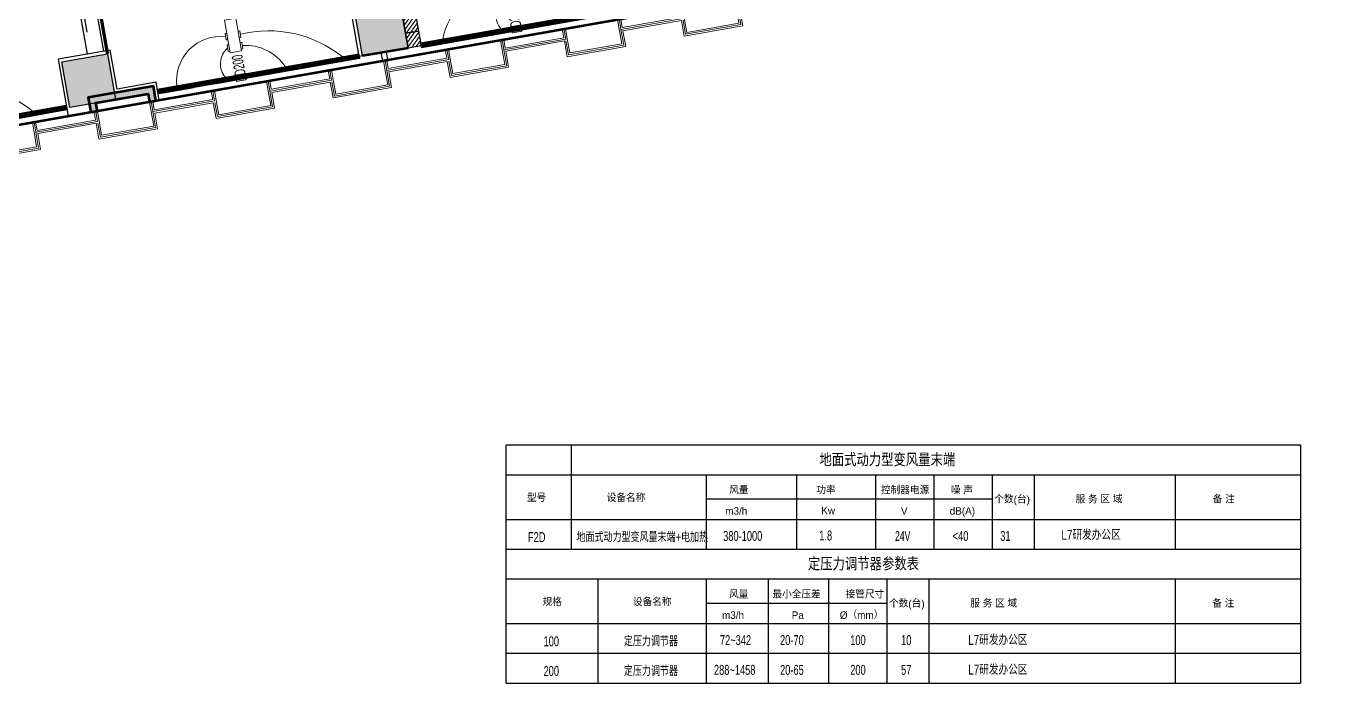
# Model space of a CAD drawing. Extents: x 268762 to 375185, y -23962 to 35476.
# Drawn here: x 335298 to 374594, y -23962 to -4074 of the extents above; entities that cross this region are included whole.
import ezdxf
from ezdxf.enums import TextEntityAlignment as Align

# ---------------------------------------------------------------- set-up
doc = ezdxf.new("R2010")
doc.units = 0
doc.header["$LTSCALE"] = 400
doc.header["$MEASUREMENT"] = 0
doc.linetypes.add('A05-307S$0$IMPORT-BP_07_HIDDEN2', pattern=[4.7625, 3.175, -1.5875])
doc.linetypes.add('DASH', pattern=[0.35, 0.25, -0.1])
doc.layers.get('0').update_dxf_attribs({"color": 8})
for name, color, linetype in [('A-空调设备', 2, 'Continuous'), ('M-TAB-TEXT', 3, 'Continuous'), ('暖通-排风-风口', 7, 'Continuous'), ('防火帆布', 1, 'DASH')]:
    doc.layers.add(name, color=color, linetype=linetype)
for name, color, linetype, lineweight in [('A05-307S$0$BP_07_A-FIRE-SHUT', 8, 'A05-307S$0$IMPORT-BP_07_HIDDEN2', 25), ('A05-307S$0$BP_07_A-PATT-WALL', 8, 'Continuous', 13), ('A05-307S$0$BP_07_A-STRU-COLS', 8, 'Continuous', 25), ('A05-307S$0$BP_07_A-WALL-FULL', 8, 'Continuous', 70), ('A05-307S$0$BP_07_BP-01$0$A-GLAZ-FULL', 8, 'Continuous', 13), ('A05-307S$0$FF_07_A-HVAC-FIXT', 8, 'Continuous', 35), ('A05-307S$0$PP_07_A-MLWK-SURF', 8, 'Continuous', 25), ('A05-307S$0$PP_07_A-PATT-MLWK', 8, 'Continuous', 13), ('A05-307S$0$PP_07_A-WALL-BLCK', 8, 'Continuous', 25), ('A05-307S$0$PP_07_A-WALL-FULL', 8, 'Continuous', 70), ('M-TAB', 4, 'Continuous', 25), ('暖通-送风-阀门', 3, 'Continuous', 20)]:
    doc.layers.add(name, color=color, linetype=linetype, lineweight=lineweight)
doc.styles.add('M-HT', font='tjromant.shx', dxfattribs={"width": 0.8, "bigfont": 'tjhts.shx'})
doc.styles.add('NT', font='@hvac.shx', dxfattribs={"width": 0.7, "bigfont": '@hvac1.shx'})
doc.styles.add('ZJDZ', font='zjdz-s.shx', dxfattribs={"width": 0.7, "bigfont": 'zjdz.shx'})
doc.styles.add('图框', font='zjdz-s.shx', dxfattribs={"height": 0.2, "bigfont": 'zjdz.shx'})
doc.linetypes.add('BATTING', pattern='A,0.0001,-0.1,[134,ltypeshp.shx,S=0.1,R=0,X=-0.1,Y=0],-0.2,[134,ltypeshp.shx,S=0.1,R=180,X=0.1,Y=0],-0.1', length=0.4001)

# ---------------------------------------------------------------- blocks, each defined once
blk = doc.blocks.new('FK3_H')
for p, q in [((0.5, 0.5), (-0.5, 0.5)), ((-0.5, 0.5), (-0.5, -0.5)), ((0.5, -0.5), (0.5, 0.5)), ((0.5, 0.25), (-0.5, 0.25)), ((0.5, 0), (-0.5, 0)), ((0.5, -0.25), (-0.5, -0.25)), ((-0.5, -0.5), (0.5, -0.5))]:
    blk.add_line(p, q)
blk = doc.blocks.new('VAV变风量末端（吊顶式）')
at = {"layer": '暖通-送风-阀门'}
for points in [[(-88657, 254017), (-87657, 254017), (-87657, 253667), (-88657, 253667)], [(-88257, 254067), (-88057, 254067), (-88057, 254017), (-88257, 254017)], [(-87907, 254067), (-87707, 254067), (-87707, 254017), (-87907, 254017)], [(-88257, 253617), (-88057, 253617), (-88057, 253667), (-88257, 253667)], [(-87907, 253617), (-87707, 253617), (-87707, 253667), (-87907, 253667)]]:
    blk.add_lwpolyline(points, close=True, dxfattribs=at)

msp = doc.modelspace()

# ---------------------------------------------------------------- hatches: boundary and pattern name
at = {"layer": 'A05-307S$0$BP_07_A-PATT-WALL'}
h = msp.add_hatch(color=8, dxfattribs=at)
h.paths.add_polyline_path([(372089, -310), (373468, -68), (373455, 6), (372076, -236)])
h.paths.add_polyline_path([(354360, -3425), (355739, -3183), (355497, -1804), (354118, -2046)])
h.paths.add_polyline_path([(364603, -1625), (364590, -1551), (363212, -1794), (363225, -1868)])
h.paths.add_polyline_path([(345496, -4983), (346875, -4741), (346633, -3362), (345254, -3604), (345496, -4983)])
h.paths.add_polyline_path([(336632, -6541), (338011, -6298), (337769, -4919), (336390, -5162), (336632, -6541)])
h.paths.add_polyline_path([(310039, -11214), (311418, -10971), (311141, -9396), (309763, -9638)])
h.paths.add_polyline_path([(327768, -8098), (329147, -7856), (328904, -6477), (327526, -6719), (327644, -7395)])
h.paths.add_polyline_path([(320283, -9414), (320006, -7838), (318627, -8080), (318904, -9656), (319568, -9539)])
h.paths.add_polyline_path([(301175, -12771), (302554, -12529), (302277, -10953), (300898, -11196), (301175, -12771)])
h.paths.add_polyline_path([(283447, -15887), (284826, -15644), (284549, -14069), (283170, -14311), (283446, -15881)])
h.paths.add_polyline_path([(292311, -14329), (293690, -14087), (293413, -12511), (292034, -12753)])
h.paths.add_polyline_path([(291414, -1135), (291397, -1037), (290880, -1128), (290585, 547), (290388, 512), (290683, -1162), (290018, -1279), (290035, -1378)])
h.paths.add_polyline_path([(281219, -2927), (282550, -2693), (282238, -920), (280859, -1162), (281171, -2935)])
h.paths.add_polyline_path([(371192, 12884), (370880, 14657), (369501, 14415), (369813, 12642)])
h.paths.add_polyline_path([(360949, 11084), (362327, 11326), (362016, 13099), (360637, 12857), (360673, 12651)])
h.paths.add_polyline_path([(280508, 8929), (280196, 10702), (278817, 10460), (279129, 8687), (279177, 8695)])
h.paths.add_polyline_path([(367770, 24264), (369149, 24506), (368838, 26279), (367459, 26036), (367765, 24293)])
h.paths.add_polyline_path([(358889, 22804), (360268, 23047), (359991, 24623), (358612, 24380)])
h.paths.add_polyline_path([(288640, 10460), (288837, 10494), (288543, 12169), (288346, 12134), (288604, 10668)])
h = msp.add_hatch(color=8, dxfattribs=at)
h.paths.add_polyline_path([(339236, -6337), (339158, -5894), (337976, -6101), (338011, -6298), (338996, -6125), (339039, -6371)], flags=0)
h.paths.add_polyline_path([(337463, -6648), (337420, -6402), (337223, -6437), (337266, -6683)], flags=0)
at = {"layer": 'A05-307S$0$PP_07_A-PATT-MLWK'}
h = msp.add_hatch(dxfattribs=at)
h.set_pattern_fill('FP_9', color=8, style=0, pattern_type=2)
h.set_pattern_definition([(54.967, (368311.66, 31006.01), (-77.99275, 54.67808), [])])
h.paths.add_polyline_path([(346888, -4738), (347269, -4671), (346507, -338), (346114, -407), (346875, -4741)], flags=0)

# ---------------------------------------------------------------- linework, layer by layer
at = {"layer": 'A-空调设备', "color": 3}
for p, q in [((362800, -17657), (362800, -19909)), ((365844, -17657), (365844, -19909)), ((359610, -20809), (359610, -23962)), ((362654, -20809), (362654, -23962))]:
    msp.add_line(p, q, dxfattribs=at)
at = {"layer": 'A05-307S$0$BP_07_A-FIRE-SHUT', "color": 8}
for points in [[(337160, -4925), (335179, 6352), (335277, 6370), (337259, -4908)], [(337653, -4839), (335671, 6438), (335770, 6455), (337751, -4822)]]:
    msp.add_lwpolyline(points, close=True, dxfattribs=at)
at = {"layer": 'A05-307S$0$BP_07_A-STRU-COLS', "color": 8}
for points in [[(346633, -3362), (346875, -4741), (345496, -4983), (345254, -3604)], [(337769, -4919), (338011, -6298), (336632, -6541), (336390, -5162)]]:
    msp.add_lwpolyline(points, close=True, dxfattribs=at)
at = {"layer": 'A05-307S$0$BP_07_A-WALL-FULL', "color": 8}
msp.add_line((346875, -4741), (345496, -4983), dxfattribs=at)
for points in [[(281534, 16391), (362488, 30617), (369377, 27252), (369397, 27139), (369791, 27208), (374594, -123), (280634, -16635), (275831, 10696), (276225, 10766), (276205, 10879)], [(339039, -6371), (339236, -6337), (339158, -5894), (337188, -6240), (337266, -6683), (337463, -6648), (337420, -6402), (338996, -6125)]]:
    msp.add_lwpolyline(points, close=True, dxfattribs=at)
at = {"layer": 'A05-307S$0$BP_07_BP-01$0$A-GLAZ-FULL', "color": 8}
for p, q in [((353271, -3871), (353333, -4225)), ((349725, -4494), (349788, -4849)), ((346180, -5117), (346242, -5472)), ((342634, -5740), (342696, -6095)), ((339088, -6363), (339151, -6718)), ((335543, -6986), (335605, -7341))]:
    msp.add_line(p, q, dxfattribs=at)
for points in [[(367649, -2203), (365876, -2514), (365792, -2036), (364020, -2348), (364104, -2826), (362331, -3137), (362247, -2659), (360474, -2971), (360558, -3449), (358785, -3760), (358701, -3282), (356928, -3594), (357012, -4072), (355239, -4383), (355155, -3905), (353383, -4217), (353467, -4695), (351694, -5006), (351610, -4528), (349837, -4840), (349921, -5318)], [(358688, -2919), (358742, -3224), (356870, -3553), (356954, -4031), (355280, -4325), (355205, -3897)], [(356767, -3256), (356830, -3611), (356896, -3991), (355321, -4268), (355254, -3888), (355192, -3533), (355093, -3550), (355138, -3807), (353365, -4118), (353320, -3862), (353222, -3879), (353284, -4234), (353351, -4614)], [(355142, -3542), (355196, -3847), (353325, -4176), (353409, -4654), (351734, -4948), (351659, -4520)], [(351597, -4165), (351650, -4470), (349779, -4799), (349863, -5277), (348189, -5572), (348113, -5143)], [(351646, -4156), (351547, -4173), (351592, -4430), (349820, -4741), (349775, -4485), (349676, -4502)], [(353351, -4614), (351775, -4891), (351708, -4511), (351646, -4156)], [(349676, -4502), (349738, -4857), (349805, -5237)], [(348051, -4788), (348105, -5093), (346233, -5422), (346317, -5900), (344643, -6195), (344568, -5766)], [(348100, -4779), (348002, -4796), (348047, -5053), (346274, -5364), (346229, -5108), (346130, -5125)], [(349805, -5237), (348229, -5514), (348163, -5134), (348100, -4779)], [(344505, -5411), (344559, -5717), (342688, -6045), (342772, -6523), (341097, -6818), (341022, -6389)], [(346130, -5125), (346193, -5480), (346259, -5860), (344684, -6137), (344617, -5757), (344555, -5402), (344456, -5420), (344501, -5676), (342728, -5988), (342683, -5731), (342585, -5748), (342647, -6103), (342714, -6483)], [(349921, -5318), (348148, -5629), (348064, -5151), (346291, -5463), (346375, -5941), (344602, -6253), (344518, -5774), (342746, -6086), (342830, -6564)], [(340960, -6034), (341013, -6340), (339142, -6668), (339226, -7147), (337552, -7441), (337476, -7012)], [(341009, -6025), (340910, -6043), (340955, -6299), (339183, -6611), (339138, -6354), (339039, -6371)], [(342714, -6483), (341138, -6760), (341071, -6380), (341009, -6025)], [(337414, -6657), (337468, -6963), (335596, -7292), (335680, -7770), (334006, -8064), (333931, -7635)], [(339168, -7106), (337592, -7383), (337526, -7003), (337463, -6648), (337365, -6666), (337410, -6922), (335637, -7234), (335592, -6977), (335493, -6995), (335556, -7349), (335622, -7729)], [(342830, -6564), (341057, -6876), (340973, -6398), (339200, -6709), (339284, -7187), (337511, -7499), (337427, -7021), (335654, -7332), (335738, -7810)], [(339039, -6371), (339101, -6726), (339168, -7106)], [(335622, -7729), (334047, -8006), (333980, -7626), (333918, -7271)], [(335738, -7810), (333965, -8122), (333881, -7644), (332109, -7955), (332193, -8433)]]:
    msp.add_lwpolyline(points, dxfattribs=at)
at = {"layer": 'A05-307S$0$FF_07_A-HVAC-FIXT', "color": 8}
for p, q in [((354256, -3403), (347262, -4632)), ((354261, -3433), (347267, -4662)), ((354266, -3462), (347272, -4691)), ((345391, -4961), (339284, -6034)), ((345397, -4990), (339290, -6063)), ((345402, -5020), (339295, -6093)), ((336527, -6519), (329238, -7799)), ((336532, -6548), (329243, -7829)), ((336537, -6578), (329249, -7858))]:
    msp.add_line(p, q, dxfattribs=at)
for points in [[(354250, -3369), (347256, -4598), (347278, -4721), (354271, -3492)], [(345385, -4926), (339278, -5999), (339300, -6123), (345407, -5049)], [(336521, -6484), (329232, -7765), (329254, -7888), (336542, -6607)]]:
    msp.add_lwpolyline(points, close=True, dxfattribs=at)
at = {"layer": 'A05-307S$0$PP_07_A-MLWK-SURF', "color": 8}
for points in [[(346191, -850), (346585, -781), (347191, -4228), (346797, -4297)], [(346797, -4297), (347191, -4228), (347269, -4671), (346875, -4741)]]:
    msp.add_lwpolyline(points, close=True, dxfattribs=at)
at = {"layer": 'A05-307S$0$PP_07_A-WALL-BLCK', "color": 8}
for points in [[(346063, -4883), (345398, -5000), (345103, -3326), (346433, -3092)], [(339335, -6320), (339239, -5778), (338057, -5986), (337850, -4804), (336274, -5081), (336577, -6804)]]:
    msp.add_lwpolyline(points, dxfattribs=at)
at = {"layer": 'A05-307S$0$PP_07_A-WALL-FULL', "color": 8, "lineweight": 25}
msp.add_lwpolyline([(346063, -4883), (346210, -4857), (346254, -5104), (346106, -5130), (346063, -4883), (346210, -4857), (346254, -5104), (346106, -5130), (346063, -4883)], dxfattribs=at)
at = {"layer": 'M-TAB'}
for p, q in [((349849, -19909), (349849, -16757)), ((349849, -16757), (373907, -16757)), ((351827, -19909), (351827, -16757)), ((373907, -16757), (373907, -19909)), ((349849, -17657), (373907, -17657)), ((355906, -17657), (355906, -19909)), ((355906, -17657), (355906, -19909)), ((358642, -17657), (358642, -19909)), ((358642, -17657), (358642, -19909)), ((361034, -17657), (361034, -19909)), ((361034, -17657), (361034, -19909)), ((362800, -17657), (362800, -19909)), ((364566, -17657), (364566, -19909)), ((365844, -17657), (365844, -19909)), ((370111, -17657), (370111, -19909)), ((355906, -18390), (364566, -18390)), ((349849, -19009), (373907, -19009)), ((349849, -19909), (373907, -19909)), ((349849, -23962), (349849, -19909)), ((349849, -19909), (373907, -19909)), ((373907, -19909), (373907, -23962)), ((349849, -20809), (373907, -20809)), ((352619, -20809), (352619, -23962)), ((355906, -20809), (355906, -23962)), ((355906, -20809), (355906, -23962)), ((357786, -20809), (357786, -23962)), ((359610, -20809), (359610, -23962)), ((359610, -20809), (359610, -23962)), ((361376, -20809), (361376, -23962)), ((362654, -20809), (362654, -23962)), ((370111, -20809), (370111, -23962)), ((355906, -21542), (361376, -21542)), ((349849, -22162), (373907, -22162)), ((349849, -22162), (373907, -22162)), ((349849, -23062), (373907, -23062)), ((349849, -23962), (373907, -23962)), ((349849, -23962), (373907, -23962)), ((349849, -23962), (373907, -23962))]:
    msp.add_line(p, q, dxfattribs=at)
at = {"layer": '暖通-送风-阀门', "linetype": 'BATTING'}
for centre, radius, start, end in [((349761, -4791), 1861, 91.8792, 170.3617), ((350166, -3752), 626, 130.4628, 221.6641), ((342639, -7821), 3601, 51.2429, 103.6157), ((341202, -5733), 1342, 83.7452, 186.9585), ((341950, -6115), 1453, 33.4511, 93.8564), ((341815, -5220), 626, 130.4628, 221.6641), ((333262, -9468), 3601, 51.2429, 103.6157)]:
    msp.add_arc(centre, radius, start, end, dxfattribs=at)
at = {"layer": '防火帆布', "ltscale": 5, "const_width": 100}
msp.add_lwpolyline([(337769, -4919), (335749, 6574)], dxfattribs=at)

# ---------------------------------------------------------------- block references
at = {"layer": '暖通-排风-风口', "color": 8, "xscale": 999.9999999999998, "yscale": 125, "rotation": 9.966749972722557}
for p in [(349709, -4230), (347937, -4541), (344904, -5074), (343229, -5369), (339881, -5957), (341555, -5663), (335527, -6722)]:
    msp.add_blockref('FK3_H', p, dxfattribs=at)
at = {"layer": '暖通-送风-阀门', "rotation": 279.9667499727225}
msp.add_blockref('VAV变风量末端（吊顶式）', (106816, -135121), dxfattribs=at)

# ---------------------------------------------------------------- texts
at = {"layer": 'A-空调设备', "color": 3, "style": '图框'}
for s, p in [('风量', (356604, -18245)), ('功率', (359241, -18245)), ('控制器电源', (361200, -18245)), ('噪 声', (363319, -18245)), ('型号', (350476, -18475)), ('设备名称', (352892, -18475)), ('服 务 区 域', (367097, -18520)), ('备 注', (371253, -18520)), ('m3/h', (356483, -18866)), ('Kw', (359393, -18852)), ('V', (361805, -18866)), ('dB(A)', (363283, -18866)), ('风量', (356599, -21398)), ('最小全压差', (357914, -21398)), ('接管尺寸', (360129, -21398)), ('规格', (350948, -21628)), ('设备名称', (353686, -21628)), ('服 务 区 域', (363907, -21673)), ('备 注', (371239, -21673)), ('m3/h', (356384, -22019)), ('Pa', (358497, -22019)), ('%%C（mm）', (359953, -22019))]:
    msp.add_text(s, height=225, rotation=360, dxfattribs=at).set_placement(p)
at = {"layer": 'A-空调设备', "color": 6, "style": '图框'}
for p in [(364635, -18520), (361445, -21673)]:
    msp.add_text('个数(台)', height=225, rotation=360, dxfattribs=at).set_placement(p)
at = {"layer": 'A-空调设备', "color": 3, "style": 'ZJDZ'}
for s, width, p in [('F2D', 0.7, (350507, -19695)), ('地面式动力型变风量末端+电加热', 0.7, (351976, -19695)), ('380-1000', 0.7, (356420, -19660)), ('1.8', 0.7, (359331, -19646)), ('24V', 0.65, (361627, -19660)), ('<40', 0.7, (363374, -19660)), ('L7研发办公区', 0.75, (366667, -19627)), ('定压力调节器', 0.7, (353413, -22848)), ('72~342', 0.7, (356322, -22813)), ('20-70', 0.7, (358144, -22813)), ('100', 0.7, (360270, -22813)), ('L7研发办公区', 0.75, (363843, -22806)), ('定压力调节器', 0.7, (353413, -23748)), ('288~1458', 0.7, (356141, -23713)), ('20-65', 0.7, (358144, -23713)), ('200', 0.7, (360270, -23713)), ('L7研发办公区', 0.75, (363843, -23706))]:
    msp.add_text(s, height=300, rotation=360, dxfattribs=dict(at, width=width)).set_placement(p)
at = {"layer": 'A-空调设备', "color": 6, "style": 'ZJDZ', "width": 0.7}
for s, p in [('31', (364814, -19660)), ('10', (361811, -22813)), ('57', (361811, -23713))]:
    msp.add_text(s, height=300, rotation=360, dxfattribs=at).set_placement(p)
at = {"layer": 'A-空调设备', "color": 2, "style": 'ZJDZ', "width": 0.7}
for s, p in [('100', (350979, -22848)), ('200', (350979, -23748))]:
    msp.add_text(s, height=300, rotation=360, dxfattribs=at).set_placement(p)
at = {"layer": 'M-TAB-TEXT', "color": 2, "style": 'M-HT'}
for s, height, p in [('地面式动力型变风量末端', 393.75, (361394, -17207)), ('定压力调节器参数表', 393.8, (360670, -20359))]:
    msp.add_text(s, height=height, rotation=360, dxfattribs=at).set_placement(p, align=Align.MIDDLE_CENTER)
at = {"layer": '暖通-送风-阀门', "style": 'NT', "width": 0.6}
for p in [(350109, -3886), (341757, -5354)]:
    msp.add_text('DD200', height=330, rotation=99.9602, dxfattribs=at).set_placement(p, align=Align.MIDDLE)

doc.saveas('drawing.dxf')
